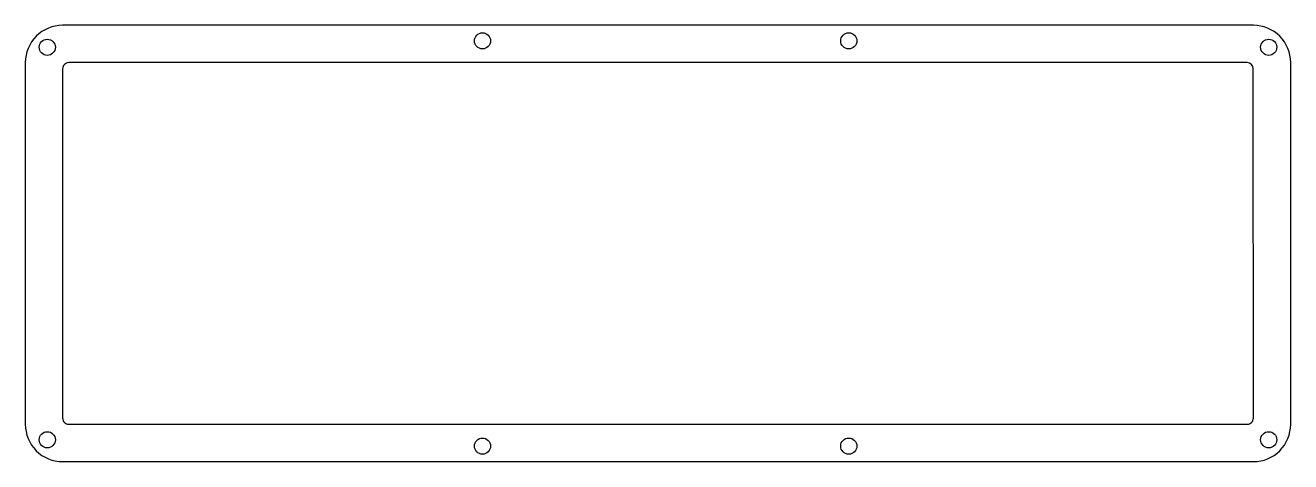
# Model space of a CAD drawing. Header units: millimetres. Extents: x 3 to 207, y -73 to -3.
import ezdxf

# ---------------------------------------------------------------- set-up
doc = ezdxf.new("R2010")
doc.units = ezdxf.units.MM
doc.layers.get('0').update_dxf_attribs({"linetype": 'CONTINUOUS'})

msp = doc.modelspace()

# ---------------------------------------------------------------- linework, layer by layer
for points in [[(206.52, -67.12), (206.52, -8.98, 0.414214), (200.52, -2.98), (9, -2.98, 0.414214), (3, -8.98), (3, -67.12, 0.414214), (9, -73.12), (200.52, -73.12, 0.414214)], [(10, -67.12), (199.52, -67.12, 0.414333), (200.52, -66.12), (200.5, -9.98, 0.414095), (199.5, -8.98), (10, -8.98, 0.414214), (9, -9.98), (9, -66.12, 0.414214)]]:
    msp.add_lwpolyline(points, format="xyb", close=True)
for centre in [(6.53, -6.51), (76.53, -5.48), (135.44, -5.48), (202.99, -6.51), (6.53, -69.6), (202.99, -69.6), (76.53, -70.62), (135.44, -70.62)]:
    msp.add_circle(centre, 1.3)

doc.saveas('drawing.dxf')
